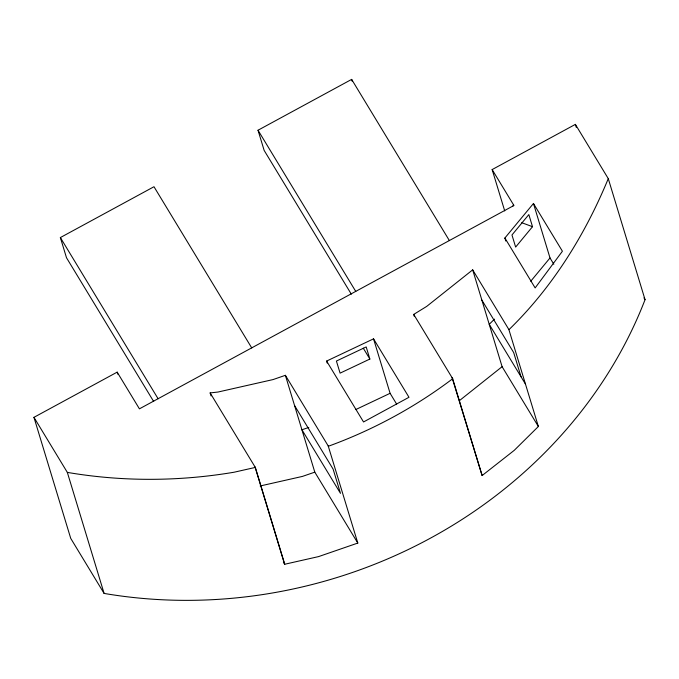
<?xml version="1.0" encoding="UTF-8"?>
<svg xmlns="http://www.w3.org/2000/svg" width="679" height="679" viewBox="0 0 679 679"><rect width="100%" height="100%" fill="white"/><g stroke="black" fill="none" stroke-linecap="round" stroke-linejoin="round"><path stroke-width="1.02" d="M504.718 210.923L492.148 169.572L575.376 124.376L608.274 178.636C585.179 234.645 552.536 287.31 508.953 329.671L472.677 269.852L426.701 306.399L413.715 314.411L414.326 316.431M512.866 206.06L513.672 205.05M504.887 238.015L533.456 203.488L562.416 251.23L535.145 287.921L504.887 238.015L505.804 241.037M532.514 226.693L515.641 247.08L511.966 234.976L528.831 214.589L532.514 226.693L521.761 222.704M530.74 281.242L550.007 257.952L533.456 203.488M494.473 319.138L489.228 324.324L525.495 384.136M472.677 269.852L502.104 366.685L459.42 400.635M508.885 329.57L538.371 426.497L514.232 450.355L482.124 475.555L452.078 377.685M153.666 401.501L66.491 257.74L60.363 237.565L153.989 186.725L251.748 347.945M351.323 294.168L264.148 150.407L258.02 130.232L351.646 79.392L449.405 240.612M608.274 178.636L645.05 299.677A461.567 413.783 -16.9 0 1 104.099 593.421L70.726 538.371L33.95 417.339L117.17 372.143L139.424 408.843L513.927 205.482L492.148 169.572M326.607 361.067L373.543 338.846L408.987 397.283L363.537 421.965L326.607 361.067L327.219 363.087M369.868 359.047L340.094 373.144L336.411 361.041L366.193 346.935L369.868 359.047L363.282 348.183M355.872 409.513L390.094 393.311L373.543 338.846M308.801 427.414L301.934 429.782L340.485 493.361L333.126 469.155L294.576 405.575M413.715 314.411L452.706 378.721C415.056 407.23 372.763 430.096 328.39 446.239L285.384 375.317L273.017 379.586L217.984 392.038L210.142 392.92L211.067 395.942M283.364 561.983L284.739 564.249L318.595 556.593L357.808 543.064L314.801 472.151L302.435 476.412L260.176 485.977M284.739 564.249L255.321 467.424L234.153 472.211A461.567 413.783 -16.9 0 1 67.331 472.389L33.95 417.339M643.955 297.869L645.05 299.677M550.007 257.952L553.835 264.258M481.878 300.11L513.689 352.588L521.048 376.794M502.104 366.685L538.371 426.497M258.02 130.232L355.779 291.452M390.094 393.311L396.638 404.098M210.142 392.92L255.321 467.424M60.363 237.565L158.122 398.785M575.376 124.376L576.293 127.406M452.621 378.585L482.124 475.555M351.646 79.392L352.257 81.412M328.22 445.959L357.808 543.064M285.384 375.317L314.801 472.151M255.041 466.957L284.459 563.791M117.17 372.143L117.79 374.163M67.331 472.389L104.099 593.421"/></g></svg>
